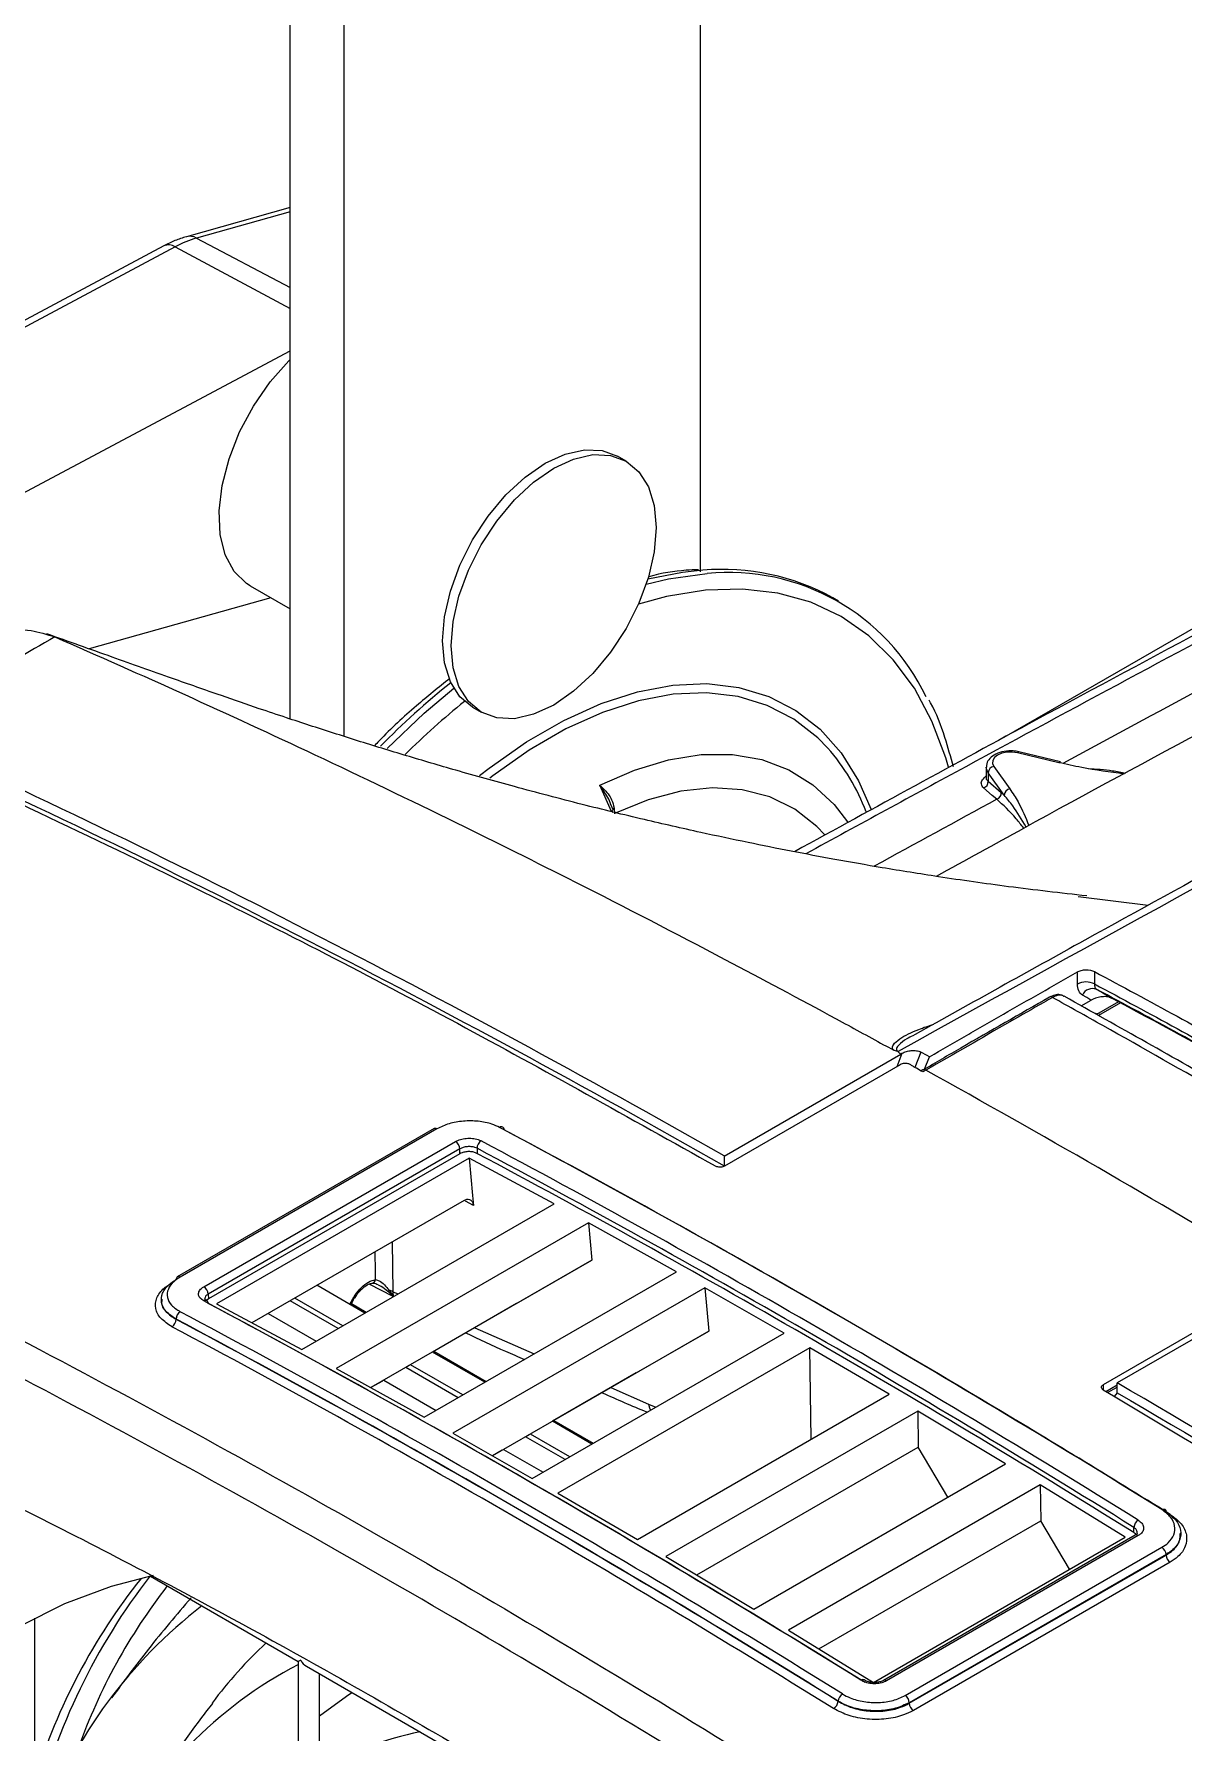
# Model space of a CAD drawing. Extents: x 14.8 to 109.8, y 1.6 to 86.6.
# Drawn here: x 71.452 to 74.304, y 69.885 to 74.102 of the extents above; entities that cross this region are included whole.
import ezdxf

# ---------------------------------------------------------------- set-up
doc = ezdxf.new("R2010")
doc.units = 0
doc.header["$MEASUREMENT"] = 0
doc.layers.add('OBJECT', color=7, linetype='CONTINUOUS')

msp = doc.modelspace()

# ---------------------------------------------------------------- linework, layer by layer
at = {"layer": 'OBJECT'}
for p, q in [((73.1059, 72.7659), (73.1059, 76.8755)), ((72.0877, 72.4007), (72.0877, 76.6467)), ((72.2221, 72.3572), (72.2221, 76.5692)), ((72.0877, 73.6707), (71.8301, 73.5984)), ((72.0877, 73.6602), (71.8554, 73.595)), ((71.774, 73.5755), (71.0085, 73.1671)), ((71.8554, 73.595), (72.0877, 73.4721)), ((71.8023, 73.5733), (71.0369, 73.1649)), ((71.8023, 73.5733), (72.0877, 73.4204)), ((75.7288, 73.4338), (73.8592, 72.3545)), ((71.4087, 72.9529), (72.0877, 73.3152)), ((72.9218, 73.0411), (72.9006, 73.0534)), ((72.0399, 72.7015), (71.5887, 72.5748)), ((71.9886, 72.7312), (72.0877, 72.674)), ((73.4493, 72.6934), (73.4352, 72.7016)), ((72.5406, 72.4298), (72.5618, 72.4176)), ((73.9962, 72.2923), (73.893, 72.3169)), ((73.9997, 72.2946), (73.8965, 72.3193)), ((73.8158, 72.2807), (73.8158, 72.2542)), ((73.8342, 72.283), (73.8741, 72.2274)), ((72.8857, 72.1708), (72.8562, 72.2363)), ((73.8157, 72.2542), (73.8158, 72.2539)), ((73.8602, 72.2119), (73.8204, 72.2674)), ((73.8204, 72.2674), (73.8204, 72.2463)), ((73.8204, 72.2463), (73.853, 72.2183)), ((72.8907, 72.1735), (72.8831, 72.1905)), ((72.8866, 72.1746), (72.8879, 72.1686)), ((72.892, 72.1797), (72.8928, 72.1663)), ((72.8928, 72.1663), (72.8923, 72.166)), ((72.8928, 72.1663), (72.8928, 72.1651)), ((74.2175, 71.9374), (74.0437, 71.9589)), ((74.0421, 71.7427), (74.0421, 71.7729)), ((74.0842, 71.7735), (74.0842, 71.743)), ((74.0515, 71.6884), (74.0762, 71.7025)), ((74.1443, 71.6982), (74.0898, 71.6667)), ((74.1486, 71.6958), (74.0941, 71.6644)), ((74.087, 71.6683), (74.098, 71.6715)), ((73.639, 71.6173), (73.6332, 71.6142)), ((73.1649, 71.3157), (73.6033, 71.5688)), ((73.5944, 71.538), (73.6072, 71.571)), ((73.6532, 71.5736), (73.6385, 71.5358)), ((73.6627, 71.5314), (73.6746, 71.562)), ((73.6019, 71.5424), (73.1656, 71.2905)), ((73.6584, 71.5293), (73.6542, 71.5269)), ((73.6584, 71.5293), (73.6582, 71.5292)), ((73.6657, 71.5287), (73.6584, 71.5245)), ((72.445, 71.3837), (71.8075, 71.0157)), ((72.4521, 71.3832), (71.8145, 71.0152)), ((71.8733, 70.9911), (72.4981, 71.3518)), ((72.5091, 71.3334), (71.8844, 70.9727)), ((72.5091, 71.3212), (71.8847, 70.9607)), ((72.5321, 71.3104), (71.9051, 70.9484)), ((72.5091, 71.3212), (72.5091, 71.3334)), ((72.7427, 71.1967), (72.5321, 71.3104)), ((72.5515, 71.3348), (72.5515, 71.3222)), ((73.1649, 71.3157), (73.1649, 71.2912)), ((72.5194, 71.2056), (71.9925, 70.9015)), ((72.1162, 70.835), (72.7427, 71.1967)), ((72.5424, 71.1928), (72.5227, 71.2033)), ((72.8283, 71.1498), (72.202, 70.7882)), ((73.0465, 71.0284), (72.8283, 71.1498)), ((72.8283, 71.1498), (72.8364, 71.057)), ((72.3406, 71.1025), (72.3425, 70.9788)), ((72.8364, 71.057), (72.2882, 70.7405)), ((72.6496, 70.9491), (72.8364, 71.057)), ((72.4206, 70.6671), (73.0465, 71.0284)), ((74.5792, 71.0055), (74.1407, 70.7524)), ((71.8847, 70.9607), (71.8801, 70.957)), ((71.8844, 70.9727), (71.8847, 70.9607)), ((72.2187, 70.8941), (72.0992, 70.9631)), ((72.2733, 70.9257), (72.1538, 70.9946)), ((72.2356, 70.9474), (72.2435, 70.9614)), ((72.3436, 70.9672), (72.2834, 70.9976)), ((72.2909, 71.0002), (72.2916, 71.0003)), ((72.3425, 70.9788), (72.3436, 70.9672)), ((72.3425, 70.9788), (72.3555, 70.9731)), ((73.1173, 70.9885), (72.4916, 70.6272)), ((73.3141, 70.8761), (73.1173, 70.9885)), ((73.1173, 70.9885), (73.1268, 70.881)), ((74.5423, 70.9995), (74.1061, 70.7476)), ((71.7678, 70.9604), (71.7678, 70.9591)), ((71.9051, 70.9484), (72.1162, 70.835)), ((72.0327, 70.9247), (72.1522, 70.8558)), ((72.2068, 70.8873), (72.0874, 70.9562)), ((72.238, 70.9461), (72.2459, 70.9602)), ((72.2396, 70.9491), (72.2767, 70.9277)), ((72.6496, 70.9491), (72.4411, 70.8288)), ((71.8045, 70.9106), (71.8045, 70.9102)), ((72.5462, 70.8894), (72.6935, 70.8247)), ((73.1268, 70.881), (72.59, 70.5712)), ((72.9469, 70.7772), (73.1268, 70.881)), ((72.6887, 70.515), (73.3141, 70.8761)), ((73.3777, 70.8393), (72.7524, 70.4783)), ((73.5746, 70.7241), (73.3777, 70.8393)), ((73.3812, 70.6125), (73.3777, 70.8393)), ((72.3831, 70.7952), (72.3747, 70.7904)), ((72.5163, 70.7223), (72.3865, 70.7972)), ((72.5709, 70.7539), (72.4411, 70.8288)), ((72.4446, 70.8307), (72.5743, 70.7559)), ((72.202, 70.7882), (72.4206, 70.6671)), ((72.3166, 70.7569), (72.2882, 70.7405)), ((72.32, 70.7589), (72.4498, 70.684)), ((72.5044, 70.7155), (72.3747, 70.7904)), ((72.9469, 70.7772), (72.7387, 70.657)), ((74.1407, 70.7279), (74.1407, 70.7524)), ((72.8841, 70.7409), (72.9775, 70.6999)), ((72.9495, 70.3633), (73.5746, 70.7241)), ((74.1061, 70.7476), (74.1059, 70.7353)), ((74.1127, 70.7311), (74.1407, 70.7472)), ((74.117, 70.7285), (74.1407, 70.7421)), ((74.1407, 70.7279), (74.1333, 70.7186)), ((72.9775, 70.6999), (72.9951, 70.6919)), ((73.6455, 70.6822), (73.0204, 70.3213)), ((73.8638, 70.5512), (73.6455, 70.6822)), ((73.6455, 70.6822), (73.6468, 70.5931)), ((72.4916, 70.6272), (72.6887, 70.515)), ((72.6806, 70.6234), (72.6723, 70.6186)), ((72.782, 70.5689), (72.6841, 70.6254)), ((72.8367, 70.6004), (72.7387, 70.657)), ((72.7422, 70.659), (72.8401, 70.6024)), ((72.6142, 70.5851), (72.5901, 70.5712)), ((72.6176, 70.5871), (72.7156, 70.5305)), ((72.7702, 70.5621), (72.6722, 70.6186)), ((73.0968, 70.2756), (73.6468, 70.5931)), ((73.7204, 70.4684), (73.6468, 70.5931)), ((73.2389, 70.1904), (73.8638, 70.5512)), ((73.9494, 70.4991), (73.3246, 70.1384)), ((74.1603, 70.3692), (73.9494, 70.4991)), ((73.9494, 70.4991), (73.9508, 70.41)), ((72.7524, 70.4783), (72.9495, 70.3633)), ((73.3999, 70.092), (73.9508, 70.41)), ((74.1852, 70.3742), (73.5605, 70.0136)), ((74.1931, 70.3732), (73.5684, 70.0126)), ((74.022, 70.2894), (73.9508, 70.41)), ((74.1818, 70.381), (74.1822, 70.3935)), ((74.1852, 70.3742), (74.1851, 70.3741)), ((74.2987, 70.3786), (74.2986, 70.3799)), ((73.5355, 70.0085), (74.1603, 70.3692)), ((73.6144, 69.9761), (74.2519, 70.3442)), ((73.0204, 70.3213), (73.2389, 70.1904)), ((74.2621, 70.3263), (73.6245, 69.9582)), ((73.6245, 69.9567), (74.2621, 70.3248)), ((74.2723, 70.3069), (73.6347, 69.9389)), ((74.2621, 70.3248), (74.2621, 70.3263)), ((71.7408, 70.2723), (72.1079, 70.0604)), ((71.4537, 69.6826), (71.4537, 70.1685)), ((73.3246, 70.1384), (73.5355, 70.0085)), ((72.1079, 70.0604), (72.1079, 69.2669)), ((72.1279, 70.0488), (72.815, 69.6522)), ((72.1608, 69.2744), (72.1608, 70.0298)), ((73.4478, 69.9615), (73.4478, 69.962)), ((73.6245, 69.9582), (73.6245, 69.9567))]:
    msp.add_line(p, q, dxfattribs=at)
at = {"layer": 'OBJECT', "flags": 128}
for points in [[(71.9886, 72.7312), (71.9792, 72.7372), (71.9485, 72.7674), (71.9264, 72.8087), (71.9138, 72.8593), (71.9112, 72.9174), (71.9187, 72.9807), (71.9359, 73.047), (71.9622, 73.1135), (71.9967, 73.1779), (72.038, 73.2376), (72.0845, 73.2904), (72.0877, 73.2936)], [(72.5406, 72.4298), (72.5406, 72.4298), (72.5089, 72.4561), (72.4854, 72.4934), (72.4709, 72.5401), (72.466, 72.5947), (72.4709, 72.6548), (72.4854, 72.7183), (72.5089, 72.7827), (72.5406, 72.8456), (72.5791, 72.9044), (72.6232, 72.957), (72.6709, 73.0013), (72.7206, 73.0356), (72.7702, 73.0586), (72.818, 73.0694), (72.862, 73.0677), (72.9006, 73.0534)], [(72.9963, 72.8763), (72.9915, 72.8161), (72.977, 72.7526), (72.9534, 72.6882), (72.9218, 72.6254), (72.8832, 72.5666), (72.8392, 72.514), (72.7914, 72.4697), (72.7418, 72.4354), (72.6921, 72.4124), (72.6444, 72.4016), (72.6004, 72.4033), (72.5618, 72.4176), (72.5301, 72.4439), (72.5066, 72.4811), (72.4921, 72.5279), (72.4872, 72.5824), (72.4921, 72.6426), (72.5066, 72.7061), (72.5301, 72.7705), (72.5618, 72.8333), (72.6004, 72.8921), (72.6444, 72.9447), (72.6921, 72.989), (72.7418, 73.0233), (72.7914, 73.0463), (72.8392, 73.0572), (72.8832, 73.0554), (72.9218, 73.0411), (72.9534, 73.0149), (72.977, 72.9776), (72.9915, 72.9308), (72.9963, 72.8763)], [(72.9715, 72.7352), (73.0271, 72.7484), (73.1227, 72.7617)], [(73.1122, 72.7702), (73.0613, 72.7648), (72.9756, 72.7481)], [(73.7221, 72.2814), (73.7153, 72.3047), (73.6809, 72.3958), (73.6373, 72.4771), (73.5848, 72.5479), (73.5241, 72.6074), (73.4556, 72.6551), (73.38, 72.6906), (73.2981, 72.7135), (73.2106, 72.7235), (73.1184, 72.7207), (73.0223, 72.7049), (72.9525, 72.686)], [(72.5578, 72.2601), (72.5819, 72.279), (72.6742, 72.3438), (72.767, 72.3974), (72.8593, 72.4391), (72.9499, 72.4684), (73.0379, 72.4849), (73.1221, 72.4886), (73.2017, 72.4792), (73.2756, 72.457), (73.343, 72.4222), (73.4031, 72.3752), (73.4552, 72.3165), (73.4987, 72.2469), (73.5299, 72.176)], [(72.3281, 72.3273), (72.4207, 72.4153), (72.4938, 72.4772)], [(73.4223, 72.3286), (73.3973, 72.3542), (73.3383, 72.4004), (73.2721, 72.4346), (73.1995, 72.4564), (73.1213, 72.4656), (73.0386, 72.4621), (72.9521, 72.4458), (72.8631, 72.417), (72.7724, 72.3761), (72.6812, 72.3234), (72.5905, 72.2597), (72.5833, 72.2541)], [(72.8562, 72.2363), (72.9423, 72.274), (73.0266, 72.2995), (73.1081, 72.3123), (73.1857, 72.3125), (73.2585, 72.2999), (73.3253, 72.2747), (73.3855, 72.2373), (73.4381, 72.1882), (73.4711, 72.1456)], [(73.893, 72.3169), (73.8802, 72.3188), (73.867, 72.3184), (73.8546, 72.3159), (73.844, 72.3113), (73.8361, 72.3052), (73.8317, 72.298), (73.831, 72.2904), (73.8342, 72.283)], [(73.8965, 72.3193), (73.8962, 72.3193), (73.8952, 72.3191), (73.8941, 72.3183), (73.893, 72.3169)], [(73.8204, 72.2674), (73.8161, 72.2773), (73.8158, 72.2812)], [(73.9997, 72.2946), (73.9994, 72.2947), (73.9984, 72.2944), (73.9973, 72.2936), (73.9962, 72.2923)], [(73.4143, 72.1143), (73.3952, 72.1341), (73.3405, 72.1768), (73.2784, 72.2073), (73.21, 72.225), (73.1361, 72.2297), (73.0579, 72.2214), (72.9764, 72.2002), (72.8928, 72.1663)], [(73.8418, 72.2015), (73.8306, 72.211), (73.8092, 72.2295)], [(74.0901, 71.7294), (74.105, 71.7206), (74.1157, 71.7142), (74.1219, 71.7105), (74.1264, 71.7079)], [(74.0762, 71.7025), (74.0756, 71.7028), (74.065, 71.7091), (74.0544, 71.7154)], [(73.6072, 71.571), (73.6063, 71.5705), (73.6033, 71.5688)], [(72.5321, 71.3104), (72.5402, 71.2177), (72.5424, 71.1928)], [(72.2996, 71.0089), (72.2993, 71.027), (72.2986, 71.0782)], [(72.9775, 70.6999), (72.9797, 70.6904), (72.9821, 70.6844)], [(74.2518, 70.4376), (74.2538, 70.4386), (74.2558, 70.4391), (74.2576, 70.439), (74.2591, 70.4385), (74.2604, 70.4375), (74.2613, 70.436), (74.2618, 70.4342), (74.262, 70.432)], [(71.7477, 70.2738), (71.6433, 70.2468), (71.527, 70.2037), (71.4173, 70.1484), (71.3145, 70.081), (71.2191, 70.0018), (71.1315, 69.9112), (71.052, 69.8096)], [(72.1608, 69.926), (72.2271, 69.9748), (72.2406, 69.9837)]]:
    msp.add_lwpolyline(points, dxfattribs=at)
at = {"layer": 'OBJECT'}
for centre, radius, start, end in [((71.7861, 73.5482), 0.0299, 57.0479, 113.9715), ((71.9291, 73.3391), 0.2663, 106.0764, 118.4319), ((71.8386, 73.566), 0.0335, 59.9713, 104.7569), ((73.1615, 72.2077), 0.5646, 61.0073, 95.0071), ((73.1773, 72.2227), 0.5418, 25.4484, 95.7805), ((127.8263, -27.3946), 113.3937, 118.013783, 118.473872), ((127.8781, -27.264), 113.1958, 118.052934, 118.41945), ((73.7317, 70.9348), 1.993, 128.6659, 135.4431), ((73.7317, 70.9405), 1.931, 128.848, 134.7251), ((73.0379, 71.9899), 0.5123, 20.565, 41.3824), ((127.2379, -26.3086), 112.1585, 118.474177, 118.705108), ((73.8379, 72.2658), 0.0176, 102.0058, 174.6229), ((73.8039, 72.2451), 0.0165, 288.5751, 3.9797), ((73.8778, 72.2102), 0.0176, 102.0076, 174.621), ((127.2622, -26.1271), 111.9028, 118.514567, 118.692241), ((73.8365, 72.2171), 0.0165, 288.5786, 3.9794), ((72.8969, 72.1703), 0.0106, 117.2593, 138.6739), ((74.0634, 71.7017), 0.0462, 63.2338, 117.3435), ((74.0796, 71.7034), 0.028, 68.0621, 154.7016), ((73.9758, 71.7036), 0.00709, 54.1472, 116.9873), ((73.6615, 71.523), 0.00711, 54.1517, 116.0846), ((59.9552, 46.796), 28.2787, 59.00703, 60.99835), ((72.4481, 71.3771), 0.00728, 56.9329, 115.0495), ((72.6119, 71.3813), 0.00686, 354.1229, 127.6071), ((72.4862, 71.3321), 0.023, 3.1033, 58.7957), ((72.5739, 71.3344), 0.0224, 122.9657, 178.9964), ((71.8115, 71.0097), 0.00712, 123.9352, 186.0292), ((71.8106, 71.0091), 0.00728, 56.9329, 115.0495), ((72.2889, 71.0108), 0.0109, 284.4949, 349.9761), ((71.8614, 70.9715), 0.023, 3.1033, 58.7957), ((72.2521, 70.9754), 0.0164, 238.3118, 247.9542), ((72.3151, 71), 0.0251, 305.6656, 315.7792), ((72.3251, 70.9478), 0.0356, 60.6451, 77.0175), ((71.8269, 70.9102), 0.0224, 122.9683, 179.0135), ((71.8777, 70.9497), 0.00751, 64.5087, 125.6681), ((71.8764, 70.95), 0.00792, 357.7558, 55.2158), ((71.7821, 70.9106), 0.0224, 302.9685, 359.0137), ((74.206, 70.3912), 0.0239, 122.342, 174.491), ((74.1884, 70.3675), 0.00745, 50.4318, 115.2231), ((74.2389, 70.3249), 0.0233, 3.3407, 55.8346), ((74.2854, 70.3262), 0.0233, 183.3418, 235.8), ((72.9155, 69.3151), 1.5301, 141.5316, 162.8103), ((72.9817, 69.3085), 1.5723, 142.1688, 166.252), ((72.9329, 69.3548), 1.4566, 142.1682, 160.2703), ((72.6141, 69.2345), 1.2188, 127.722, 159.2718), ((72.7605, 69.3152), 1.0785, 132.7927, 143.4557), ((72.5903, 69.1208), 1.0496, 117.3599, 154.4691), ((73.5091, 70.0083), 0.00718, 62.5049, 127.1291), ((73.5637, 70.0069), 0.0074, 50.2723, 116.6946), ((73.424, 69.9638), 0.0239, 302.3394, 354.4737), ((73.4716, 69.9596), 0.0239, 122.3398, 174.4731), ((73.6013, 69.9569), 0.0233, 3.3407, 55.8346), ((73.6478, 69.9581), 0.0233, 183.3418, 235.8), ((72.5836, 69.0162), 0.8865, 101.2642, 118.4838)]:
    msp.add_arc(centre, radius, start, end, dxfattribs=at)
for centre, major_axis, ratio, start_param, end_param in [((73.6443, 46.5394), (-14.6122, 26.2034), 0.567218, 5.529298, 5.628551), ((86.329, 53.8564), (24.0764, -20.639), 0.218443, 2.29957, 2.300342), ((73.7999, 46.6236), (-15.3995, 25.7835), 0.567225, 5.45072, 5.528167), ((73.0073, 46.166), (-14.6132, 26.2373), 0.587362, 5.468477, 5.545327), ((73.8105, 46.6299), (-15.392, 25.7705), 0.56722, 5.450716, 5.528163), ((72.9967, 46.1601), (-14.6057, 26.2243), 0.587367, 5.468482, 5.545331), ((72.9966, 46.1599), (-14.5984, 26.2112), 0.587367, 5.468471, 5.545342), ((72.2666, 45.7384), (-14.6132, 26.2373), 0.587362, 5.468178, 5.545625), ((73.0592, 46.196), (-15.3995, 25.7835), 0.567225, 5.451019, 5.527869), ((73.0698, 46.2023), (-15.392, 25.7705), 0.56722, 5.451015, 5.527865), ((72.2453, 45.7261), (-14.5982, 26.2113), 0.587372, 5.468188, 5.545635), ((72.256, 45.7325), (-14.6057, 26.2243), 0.587367, 5.468183, 5.54563), ((72.256, 45.732), (-14.6057, 26.2243), 0.587367, 5.468183, 5.54563), ((73.6443, 46.5394), (-15.3979, 25.7497), 0.587369, 5.366576, 5.46583), ((73.8211, 46.6358), (-15.3845, 25.7576), 0.567215, 5.450712, 5.472039), ((72.1279, 70.0719), (0.02, 0.0115), 0.00007, 2.356154, 3.141552), ((72.1279, 70.0719), (-0.0141, 0.0245), 0.577335, 1.570756, 2.356235)]:
    msp.add_ellipse(centre, major_axis=major_axis, ratio=ratio, start_param=start_param, end_param=end_param, dxfattribs=at)
for points, knots in [([(77.7945, 74.124), (77.767, 74.1109), (77.4182, 73.9445), (76.7528, 73.6138), (75.7985, 73.1317), (74.8505, 72.6361), (74.148, 72.262), (73.7634, 72.0495), (73.6911, 72.0095)], [0, 0, 0, 0, 0.019813, 0.251402, 0.483033, 0.714691, 0.94636, 1, 1, 1, 1]), ([(77.0639, 74.0228), (76.9061, 73.9435), (76.4487, 73.7135), (75.6977, 73.3288), (74.8141, 72.8667), (74.0275, 72.4477), (73.5392, 72.1804), (73.3393, 72.0711)], [0, 0, 0, 0, 0.124748, 0.361748, 0.59875, 0.835753, 1, 1, 1, 1]), ([(78.0974, 73.9621), (78.0522, 73.9394), (77.5361, 73.6802), (76.5306, 73.1626), (75.0761, 72.3922), (74.0899, 71.8477), (73.5968, 71.5755)], [0, 0, 0, 0, 0.03047, 0.347528, 0.673764, 1, 1, 1, 1]), ([(78.0861, 73.9735), (78.0445, 73.9528), (77.7453, 73.8035), (77.186, 73.5173), (76.4082, 73.1144), (75.6278, 72.7023), (74.8454, 72.2817), (74.1825, 71.9202), (73.7796, 71.6957), (73.639, 71.6173)], [0, 0, 0, 0, 0.0283726, 0.2040427, 0.3796736, 0.555232, 0.7306844, 0.9059982, 1, 1, 1, 1]), ([(71.8301, 73.5984), (71.8205, 73.5954), (71.8017, 73.5894), (71.7831, 73.5801), (71.774, 73.5755)], [0, 0, 0, 0, 0.505291, 1, 1, 1, 1]), ([(73.1013, 72.7715), (73.0911, 72.7711), (73.0512, 72.7695), (73.0095, 72.763), (72.9776, 72.7539), (72.9772, 72.7538)], [0, 0, 0, 0, 0.252132, 0.990779, 1, 1, 1, 1]), ([(71.3764, 72.6049), (71.3784, 72.6068), (71.3952, 72.6228), (71.4399, 72.6251), (71.4835, 72.611), (71.5032, 72.6046)], [0, 0, 0, 0, 0.068382, 0.578316, 1, 1, 1, 1]), ([(74.0651, 71.9613), (74.0003, 71.9687), (73.8772, 71.9827), (73.708, 72.0071), (73.5643, 72.03), (73.4426, 72.0514), (73.3316, 72.0723), (73.2207, 72.0945), (73.0991, 72.1205), (72.9617, 72.1518), (72.8074, 72.1895), (72.6514, 72.2305), (72.506, 72.2711), (72.3763, 72.3093), (72.2749, 72.3404), (72.195, 72.3657), (72.136, 72.3848), (72.0758, 72.4046), (72.0026, 72.4291), (71.9072, 72.462), (71.7853, 72.5048), (71.6409, 72.5564), (71.5374, 72.593), (71.4833, 72.6121)], [0, 0, 0, 0, 0.0725385, 0.1378267, 0.1904071, 0.234789, 0.2757565, 0.3165791, 0.3613849, 0.415096, 0.4746708, 0.5400209, 0.5967675, 0.6449768, 0.692906, 0.7167369, 0.7403122, 0.7636377, 0.7903612, 0.8273039, 0.8753698, 0.9349132, 1, 1, 1, 1]), ([(71.5032, 72.6046), (71.7182, 72.5111), (72.0506, 72.3604), (72.3835, 72.2003), (72.5009, 72.1428)], [0.2037464, 0.2037464, 0.2037464, 0.2037464, 0.2778098, 0.3181364, 0.3181364, 0.3181364, 0.3181364]), ([(72.484, 72.5017), (72.4563, 72.4793), (72.3968, 72.4312), (72.3343, 72.374), (72.3007, 72.3381), (72.2968, 72.334)], [0, 0, 0, 0, 0.436331, 0.934399, 1, 1, 1, 1]), ([(73.7341, 72.2823), (73.7274, 72.3067), (73.7122, 72.3626), (73.6911, 72.4172), (73.6749, 72.4451), (73.6736, 72.4474)], [0, 0, 0, 0, 0.415373, 0.95212, 1, 1, 1, 1]), ([(71.0752, 72.3507), (71.334, 72.2299), (71.8089, 72.0084), (72.4992, 71.6517), (72.9303, 71.4102), (73.1442, 71.2903)], [0, 0, 0, 0, 0.376504, 0.6906541, 1, 1, 1, 1]), ([(73.8965, 72.3193), (73.8919, 72.3201), (73.8801, 72.3224), (73.8597, 72.3212), (73.8391, 72.3147), (73.8246, 72.304), (73.8166, 72.292), (73.8165, 72.2842), (73.8165, 72.2813)], [0, 0, 0, 0, 0.130374, 0.334604, 0.544446, 0.741355, 0.905307, 1, 1, 1, 1]), ([(74.1577, 72.2641), (74.1224, 72.2689), (74.0675, 72.2764), (74.0149, 72.2881), (73.9962, 72.2923)], [0, 0, 0, 0, 0.64455, 1, 1, 1, 1]), ([(74.0687, 72.2778), (74.0888, 72.2766), (74.1196, 72.2749), (74.1509, 72.2685), (74.1617, 72.2664)], [0, 0, 0, 0, 0.652707, 1, 1, 1, 1]), ([(72.8562, 72.2363), (72.8563, 72.2362), (72.8593, 72.2335), (72.8709, 72.2223), (72.8861, 72.2044), (72.8903, 72.1867), (72.892, 72.1797)], [0, 0, 0, 0, 0.005585, 0.170627, 0.669703, 1, 1, 1, 1]), ([(72.8831, 72.1905), (72.8828, 72.1913), (72.8783, 72.2038), (72.8683, 72.2187), (72.8588, 72.2327), (72.8563, 72.2362), (72.8562, 72.2363)], [0, 0, 0, 0, 0.050818, 0.757617, 0.99171, 1, 1, 1, 1]), ([(73.8092, 72.2295), (73.8067, 72.2327), (73.8019, 72.2388), (73.8048, 72.2496), (73.8123, 72.2563), (73.8158, 72.2594)], [0, 0, 0, 0, 0.3734823, 0.7104505, 1, 1, 1, 1]), ([(73.8161, 72.2541), (73.816, 72.2538), (73.8149, 72.2507), (73.8178, 72.2484), (73.8204, 72.2463)], [0, 0, 0, 0, 0.089025, 1, 1, 1, 1]), ([(73.8741, 72.2274), (73.8813, 72.2166), (73.901, 72.187), (73.9135, 72.156), (73.9214, 72.1363)], [0, 0, 0, 0, 0.36413, 1, 1, 1, 1]), ([(73.9089, 72.1296), (73.9026, 72.1377), (73.8799, 72.1666), (73.8578, 72.1869), (73.8418, 72.2015)], [0, 0, 0, 0, 0.278529, 1, 1, 1, 1]), ([(73.9144, 72.1326), (73.904, 72.1507), (73.8874, 72.1792), (73.8675, 72.2031), (73.8602, 72.2119)], [0, 0, 0, 0, 0.634443, 1, 1, 1, 1]), ([(72.5009, 72.1428), (72.5991, 72.0946), (72.821, 71.984), (73.0431, 71.8692), (73.1669, 71.804)], [0.31813644, 0.31813644, 0.31813644, 0.31813644, 0.35187319, 0.3943387, 0.3943387, 0.3943387, 0.3943387]), ([(73.1669, 71.804), (73.259, 71.7554), (73.3903, 71.6852), (73.5217, 71.6136), (73.5609, 71.5921)], [0.3943387, 0.3943387, 0.3943387, 0.3943387, 0.4259366, 0.43938967, 0.43938967, 0.43938967, 0.43938967]), ([(73.6746, 71.562), (73.7052, 71.5797), (73.7511, 71.6061), (73.7969, 71.6325), (73.8275, 71.65), (73.8428, 71.6588), (73.9195, 71.7028), (73.9808, 71.7379), (74.0421, 71.7729)], [0, 0, 0, 0, 0.25, 0.375, 0.375, 0.5, 0.5, 1, 1, 1, 1]), ([(74.0421, 71.7729), (74.0449, 71.7745), (74.0481, 71.7757), (74.0553, 71.7775), (74.0592, 71.778), (74.0708, 71.7781), (74.0785, 71.7765), (74.0842, 71.7735)], [0, 0, 0, 0, 0.25, 0.25, 0.5, 0.5, 1, 1, 1, 1]), ([(74.0544, 71.7154), (74.0504, 71.7177), (74.0474, 71.7213), (74.0432, 71.7307), (74.0421, 71.7363), (74.0421, 71.7427)], [0, 0, 0, 0, 0.5, 0.5, 1, 1, 1, 1]), ([(74.0842, 71.743), (74.0841, 71.7398), (74.0846, 71.737), (74.0866, 71.7323), (74.0881, 71.7305), (74.0901, 71.7294)], [0, 0, 0, 0, 0.5, 0.5, 1, 1, 1, 1]), ([(73.9726, 71.7098), (73.8993, 71.668), (73.7946, 71.6083), (73.6898, 71.5472), (73.6584, 71.5288)], [0, 0, 0, 0, 0.700038, 1, 1, 1, 1]), ([(73.9799, 71.7094), (73.9729, 71.7053), (73.9375, 71.6851), (73.8328, 71.625), (73.7351, 71.5687), (73.6657, 71.5287)], [0, 0, 0, 0, 0.0675, 0.3375, 1, 1, 1, 1]), ([(74.0087, 71.7119), (74.0057, 71.7135), (73.9987, 71.7172), (73.9857, 71.7162), (73.9771, 71.712), (73.9727, 71.7098)], [0, 0, 0, 0, 0.273264, 0.627773, 1, 1, 1, 1]), ([(74.0089, 71.7118), (74.008, 71.7125), (74.0042, 71.7158), (73.994, 71.7157), (73.9846, 71.7115), (73.9799, 71.7094)], [0, 0, 0, 0, 0.130204, 0.565069, 1, 1, 1, 1]), ([(74.8311, 71.218), (74.7894, 71.2429), (74.6476, 71.3278), (74.4055, 71.4694), (74.1635, 71.6073), (74.0216, 71.6862), (73.9799, 71.7094)], [0, 0, 0, 0, 0.146903, 0.5, 0.853099, 1, 1, 1, 1]), ([(74.8615, 71.2204), (74.852, 71.2261), (74.704, 71.3153), (74.4201, 71.4821), (74.1455, 71.6359), (74.0092, 71.7123)], [0, 0, 0, 0, 0.033514, 0.520303, 1, 1, 1, 1]), ([(74.1264, 71.7079), (74.123, 71.7097), (74.1185, 71.7108), (74.1093, 71.7116), (74.1045, 71.7113), (74.0909, 71.7092), (74.0828, 71.7063), (74.0762, 71.7025)], [0, 0, 0, 0, 0.25, 0.25, 0.5, 0.5, 1, 1, 1, 1]), ([(73.5844, 71.5792), (73.5839, 71.5803), (73.5819, 71.5847), (73.5859, 71.5946), (73.6059, 71.6114), (73.6409, 71.6284), (73.6728, 71.639), (73.6855, 71.6432)], [0, 0, 0, 0, 0.034642, 0.135181, 0.335604, 0.733893, 1, 1, 1, 1]), ([(69.8371, 71.6187), (70.1305, 71.4865), (70.7179, 71.2219), (71.6009, 70.7698), (72.4834, 70.2786), (73.3398, 69.7594), (74.1718, 69.2194), (74.7082, 68.841), (74.9767, 68.6517)], [0, 0, 0, 0, 0.171879, 0.344058, 0.51475, 0.685735, 0.842753, 1, 1, 1, 1]), ([(73.6332, 71.6142), (73.6282, 71.6117), (73.6147, 71.6048), (73.6008, 71.5944), (73.593, 71.5848), (73.5927, 71.5798), (73.5942, 71.5774), (73.5957, 71.5762), (73.5966, 71.5756), (73.5968, 71.5755)], [0, 0, 0, 0, 0.237478, 0.650396, 0.843165, 0.919244, 0.962529, 0.988695, 1, 1, 1, 1]), ([(73.6033, 71.5688), (73.6017, 71.5697), (73.6003, 71.5707), (73.5986, 71.5725), (73.5981, 71.5731), (73.5975, 71.574), (73.5973, 71.5743), (73.5971, 71.5748), (73.597, 71.575), (73.5969, 71.5752), (73.5969, 71.5753), (73.5968, 71.5755), (73.5967, 71.5755), (73.5942, 71.5758), (73.592, 71.5762), (73.588, 71.5775), (73.5861, 71.5783), (73.5844, 71.5792)], [0, 0, 0, 0, 0.25, 0.25, 0.375, 0.375, 0.4375, 0.4375, 0.46875, 0.46875, 0.484375, 0.484375, 0.5, 0.5, 0.75, 0.75, 1, 1, 1, 1]), ([(73.6033, 71.5688), (73.6017, 71.5697), (73.6003, 71.5707), (73.5981, 71.573), (73.5973, 71.5742), (73.5968, 71.5755)], [0, 0, 0, 0, 0.5, 0.5, 1, 1, 1, 1]), ([(73.6072, 71.571), (73.6102, 71.5727), (73.6136, 71.5742), (73.6212, 71.5764), (73.6254, 71.5772), (73.6338, 71.5779), (73.6381, 71.5777), (73.6463, 71.5764), (73.6501, 71.5753), (73.6532, 71.5736)], [0, 0, 0, 0, 0.25, 0.25, 0.5, 0.5, 0.75, 0.75, 1, 1, 1, 1]), ([(74.9293, 68.5831), (74.6618, 68.7718), (74.1264, 69.1495), (73.2965, 69.6881), (72.4414, 70.2066), (71.5611, 70.6966), (70.6793, 71.1482), (70.093, 71.4123), (69.7996, 71.5445)], [0, 0, 0, 0, 0.157018, 0.314265, 0.484956, 0.655942, 0.827821, 1, 1, 1, 1]), ([(73.6251, 71.5435), (73.624, 71.544), (73.6216, 71.5451), (73.617, 71.5458), (73.6121, 71.5457), (73.6066, 71.5446), (73.6035, 71.5432), (73.6019, 71.5424)], [0, 0, 0, 0, 0.176736, 0.353085, 0.539296, 0.749724, 1, 1, 1, 1]), ([(73.6422, 71.5337), (73.6399, 71.535), (73.6353, 71.5377), (73.6296, 71.541), (73.6262, 71.5429), (73.6251, 71.5435)], [0, 0, 0, 0, 0.406586, 0.813171, 1, 1, 1, 1]), ([(72.6077, 71.3868), (72.6015, 71.3896), (72.586, 71.3968), (72.5548, 71.403), (72.5175, 71.4033), (72.4809, 71.397), (72.4617, 71.3878), (72.4521, 71.3832)], [0, 0, 0, 0, 0.142759, 0.357351, 0.571627, 0.785824, 1, 1, 1, 1]), ([(72.4981, 71.3518), (72.502, 71.3536), (72.5099, 71.3574), (72.5249, 71.36), (72.5402, 71.3599), (72.5529, 71.3573), (72.5592, 71.3544), (72.5617, 71.3532)], [0, 0, 0, 0, 0.214694, 0.429408, 0.644212, 0.859085, 1, 1, 1, 1]), ([(72.5515, 71.3348), (72.5499, 71.3356), (72.5457, 71.3375), (72.5372, 71.3391), (72.527, 71.3391), (72.517, 71.3372), (72.5117, 71.3347), (72.5091, 71.3334)], [0, 0, 0, 0, 0.140872, 0.355716, 0.570534, 0.785281, 1, 1, 1, 1]), ([(72.5515, 71.3222), (72.5489, 71.3233), (72.5437, 71.3256), (72.5336, 71.3268), (72.5235, 71.3263), (72.515, 71.3242), (72.5108, 71.322), (72.5091, 71.3212)], [0, 0, 0, 0, 0.214784, 0.429564, 0.644387, 0.859214, 1, 1, 1, 1]), ([(73.1656, 71.2905), (73.1643, 71.2899), (73.1617, 71.2886), (73.1567, 71.2878), (73.1516, 71.2879), (73.1473, 71.2888), (73.1451, 71.2899), (73.1442, 71.2903)], [0, 0, 0, 0, 0.212294, 0.424585, 0.636931, 0.849316, 1, 1, 1, 1]), ([(72.5194, 71.2056), (72.5218, 71.2067), (72.5266, 71.2089), (72.5333, 71.2082), (72.5385, 71.2045), (72.5415, 71.1989), (72.5422, 71.1945), (72.5424, 71.1928)], [0, 0, 0, 0, 0.216769, 0.433532, 0.650406, 0.867523, 1, 1, 1, 1]), ([(69.9126, 71.0988), (69.9296, 71.0925), (70.1241, 71.0196), (70.4974, 70.87), (71.034, 70.6311), (71.5724, 70.3672), (72.1116, 70.0787), (72.6509, 69.7662), (73.1896, 69.4302), (73.7268, 69.0705), (74.262, 68.6898), (74.6161, 68.4175), (74.7931, 68.2813)], [0, 0, 0, 0, 0.010564, 0.120488, 0.230452, 0.340376, 0.4503, 0.560264, 0.670188, 0.780112, 0.890076, 1, 1, 1, 1]), ([(71.8045, 70.9106), (71.7955, 70.9165), (71.7776, 70.9284), (71.7663, 70.9515), (71.7687, 70.9751), (71.783, 70.995), (71.7983, 71.005), (71.8044, 71.009)], [0, 0, 0, 0, 0.215026, 0.430086, 0.644925, 0.859411, 1, 1, 1, 1]), ([(71.8145, 71.0152), (71.8092, 71.0117), (71.7957, 71.0028), (71.7832, 70.9853), (71.781, 70.9646), (71.791, 70.9445), (71.8068, 70.9341), (71.8147, 70.929)], [0, 0, 0, 0, 0.140538, 0.354959, 0.56978, 0.784884, 1, 1, 1, 1]), ([(72.2435, 70.9614), (72.2452, 70.9644), (72.2513, 70.9745), (72.2642, 70.9898), (72.2822, 71.004), (72.2938, 71.0073), (72.2996, 71.0089)], [0, 0, 0, 0, 0.119569, 0.413091, 0.706545, 1, 1, 1, 1]), ([(72.2996, 71.0089), (72.3026, 71.0082), (72.3099, 71.0064), (72.3214, 70.9963), (72.3293, 70.987), (72.3331, 70.9825)], [0, 0, 0, 0, 0.262065, 0.639958, 1, 1, 1, 1]), ([(71.7943, 70.8918), (71.7842, 70.8984), (71.7641, 70.9115), (71.7515, 70.9371), (71.7544, 70.9633), (71.7683, 70.9837), (71.7825, 70.9932), (71.7866, 70.9959)], [0, 0, 0, 0, 0.22767, 0.455372, 0.682854, 0.90997, 1, 1, 1, 1]), ([(71.8733, 70.9558), (71.8701, 70.9579), (71.8636, 70.9621), (71.8596, 70.9704), (71.8605, 70.9789), (71.8656, 70.9861), (71.8711, 70.9897), (71.8733, 70.9911)], [0, 0, 0, 0, 0.214833, 0.429641, 0.644459, 0.859249, 1, 1, 1, 1]), ([(71.881, 70.9566), (71.8804, 70.9569), (71.8776, 70.9581), (71.8757, 70.9605), (71.8756, 70.9607), (71.8756, 70.9608)], [0, 0, 0, 0, 0.121808, 0.592272, 1, 1, 1, 1]), ([(71.8844, 70.9727), (71.8829, 70.9718), (71.8793, 70.9694), (71.8759, 70.9652), (71.8759, 70.9621), (71.8759, 70.9608)], [0, 0, 0, 0, 0.277138, 0.700093, 1, 1, 1, 1]), ([(72.2477, 70.9622), (72.2496, 70.9655), (72.2551, 70.9754), (72.2677, 70.9883), (72.2818, 70.998), (72.2883, 70.9992), (72.291, 70.9997)], [0, 0, 0, 0, 0.155471, 0.469543, 0.777612, 1, 1, 1, 1]), ([(72.2916, 71.0002), (72.2924, 71.0003), (72.2942, 71.0005), (72.2997, 70.9994), (72.3038, 70.9972), (72.3056, 70.9963)], [0, 0, 0, 0, 0.310019, 0.71273, 1, 1, 1, 1]), ([(72.3297, 70.9796), (72.3245, 70.9841), (72.3172, 70.9904), (72.3095, 70.994), (72.3073, 70.995)], [0, 0, 0, 0, 0.719768, 1, 1, 1, 1]), ([(72.3436, 70.9672), (72.3436, 70.9673), (72.3413, 70.9694), (72.3368, 70.9737), (72.3321, 70.9776), (72.3297, 70.9796)], [0, 0, 0, 0, 0.0142122, 0.5078898, 1, 1, 1, 1]), ([(72.3331, 70.9825), (72.3365, 70.9774), (72.34, 70.9723), (72.3436, 70.9673), (72.3436, 70.9672)], [0, 0, 0, 0, 0.986729, 1, 1, 1, 1]), ([(71.7695, 70.959), (71.7689, 70.9561), (71.7671, 70.9455), (71.778, 70.9275), (71.7957, 70.916), (71.8045, 70.9102)], [0, 0, 0, 0, 0.158212, 0.579088, 1, 1, 1, 1]), ([(72.5234, 70.8763), (72.5564, 70.8608), (72.6051, 70.838), (72.6536, 70.8174), (72.6694, 70.8107)], [0, 0, 0, 0, 0.676146, 1, 1, 1, 1]), ([(72.8618, 70.728), (72.8986, 70.7117), (72.9362, 70.695), (72.9735, 70.6801), (72.9742, 70.6798)], [0, 0, 0, 0, 0.981056, 1, 1, 1, 1]), ([(74.1063, 70.735), (74.1052, 70.7357), (74.103, 70.7373), (74.1015, 70.7403), (74.1017, 70.7433), (74.1034, 70.7458), (74.1053, 70.7471), (74.1061, 70.7476)], [0, 0, 0, 0, 0.212347, 0.424689, 0.63707, 0.849451, 1, 1, 1, 1]), ([(74.1063, 70.735), (74.3722, 70.5766), (74.863, 70.2842), (75.5775, 69.8246), (76.025, 69.5176), (76.2488, 69.364)], [0, 0, 0, 0, 0.371392, 0.685542, 1, 1, 1, 1]), ([(74.2519, 70.3442), (74.2573, 70.3477), (74.2708, 70.3566), (74.2833, 70.3751), (74.2854, 70.3975), (74.2755, 70.4198), (74.2597, 70.4317), (74.2518, 70.4376)], [0, 0, 0, 0, 0.140538, 0.354959, 0.56978, 0.784884, 1, 1, 1, 1]), ([(74.262, 70.432), (74.271, 70.4253), (74.2889, 70.4119), (74.3002, 70.3868), (74.2977, 70.3614), (74.2835, 70.3405), (74.2682, 70.3303), (74.2621, 70.3263)], [0, 0, 0, 0, 0.215026, 0.430086, 0.644925, 0.859411, 1, 1, 1, 1]), ([(74.2722, 70.4259), (74.2822, 70.4183), (74.3024, 70.4032), (74.315, 70.3748), (74.3122, 70.3462), (74.2962, 70.3228), (74.2791, 70.3114), (74.2723, 70.3069)], [0, 0, 0, 0, 0.215023, 0.430077, 0.644922, 0.859422, 1, 1, 1, 1]), ([(74.1873, 70.3758), (74.1869, 70.3765), (74.1857, 70.3784), (74.1833, 70.38), (74.1818, 70.381)], [0, 0, 0, 0, 0.358995, 1, 1, 1, 1]), ([(74.1905, 70.3799), (74.1906, 70.3807), (74.1911, 70.3836), (74.1885, 70.3885), (74.1843, 70.3918), (74.1822, 70.3935)], [0, 0, 0, 0, 0.163977, 0.582008, 1, 1, 1, 1]), ([(74.1908, 70.3799), (74.1908, 70.3798), (74.1909, 70.3795), (74.1895, 70.3769), (74.1862, 70.375), (74.1849, 70.3742)], [0, 0, 0, 0, 0.354277, 0.756515, 1, 1, 1, 1]), ([(74.1932, 70.4114), (74.1964, 70.409), (74.2028, 70.4041), (74.2069, 70.395), (74.206, 70.3858), (74.2009, 70.3783), (74.1953, 70.3747), (74.1931, 70.3732)], [0, 0, 0, 0, 0.2148326, 0.4296415, 0.6444586, 0.8592497, 1, 1, 1, 1]), ([(74.2621, 70.3248), (74.2682, 70.3288), (74.2833, 70.3389), (74.2973, 70.3577), (74.2973, 70.3724), (74.2973, 70.3786)], [0, 0, 0, 0, 0.274898, 0.694373, 1, 1, 1, 1]), ([(71.8415, 70.2183), (71.8057, 70.1765), (71.7369, 70.096), (71.6743, 70.0109), (71.6442, 69.9701)], [0, 0, 0, 0, 0.519943, 1, 1, 1, 1]), ([(73.5684, 70.0126), (73.5645, 70.0107), (73.5566, 70.007), (73.5416, 70.0049), (73.5263, 70.0058), (73.5136, 70.0092), (73.5073, 70.0126), (73.5048, 70.014)], [0, 0, 0, 0, 0.214695, 0.429409, 0.644212, 0.859085, 1, 1, 1, 1]), ([(73.5603, 70.0136), (73.5598, 70.0133), (73.5576, 70.0118), (73.5507, 70.0095), (73.5401, 70.008), (73.5286, 70.0087), (73.5186, 70.0112), (73.5143, 70.0137), (73.5125, 70.0148)], [0, 0, 0, 0, 0.048548, 0.236376, 0.43374, 0.639297, 0.845525, 1, 1, 1, 1]), ([(71.8946, 69.9565), (71.8856, 69.9448), (71.8297, 69.8726), (71.767, 69.7817), (71.7171, 69.7005), (71.7071, 69.6843)], [0, 0, 0, 0, 0.133982, 0.826709, 1, 1, 1, 1]), ([(73.6245, 69.9582), (73.6136, 69.9531), (73.5919, 69.9429), (73.5502, 69.9371), (73.5079, 69.9394), (73.4724, 69.9487), (73.4548, 69.9582), (73.4478, 69.962)], [0, 0, 0, 0, 0.214253, 0.428502, 0.642775, 0.857305, 1, 1, 1, 1]), ([(73.4478, 69.9615), (73.4587, 69.9558), (73.4806, 69.9444), (73.5223, 69.9364), (73.5648, 69.9367), (73.6002, 69.9444), (73.6176, 69.9532), (73.6245, 69.9567)], [0, 0, 0, 0, 0.2151185, 0.4302189, 0.645044, 0.859475, 1, 1, 1, 1]), ([(73.4588, 69.9799), (73.465, 69.9765), (73.4804, 69.968), (73.5117, 69.9597), (73.549, 69.9576), (73.5856, 69.9626), (73.6048, 69.9716), (73.6144, 69.9761)], [0, 0, 0, 0, 0.142759, 0.357351, 0.571627, 0.785824, 1, 1, 1, 1]), ([(73.6347, 69.9389), (73.6269, 69.935), (73.6074, 69.9251), (73.5678, 69.9165), (73.5202, 69.916), (73.4735, 69.9247), (73.449, 69.9373), (73.4368, 69.9436)], [0, 0, 0, 0, 0.140578, 0.355078, 0.569923, 0.784977, 1, 1, 1, 1])]:
    msp.add_open_spline(points, degree=3, knots=knots, dxfattribs=at)
for points in [[(71.5032, 72.6046), (71.3693, 72.5273), (71.2357, 72.4499), (71.1025, 72.3723)], [(71.1054, 72.3463), (71.7888, 72.0364), (72.4765, 71.6841), (73.1649, 71.2912)], [(73.853, 72.2183), (73.8554, 72.2162), (73.8578, 72.214), (73.8602, 72.2119)], [(74.0842, 71.7735), (74.221, 71.7002), (74.3579, 71.6256), (74.4946, 71.5495)], [(74.0842, 71.743), (74.221, 71.6698), (74.3578, 71.5951), (74.4946, 71.519)], [(74.5008, 71.5053), (74.3639, 71.5815), (74.227, 71.6562), (74.0901, 71.7294)], [(74.4651, 71.5237), (74.3522, 71.5861), (74.2393, 71.6475), (74.1264, 71.7079)], [(73.5609, 71.5921), (73.5688, 71.5878), (73.5766, 71.5835), (73.5844, 71.5792)], [(73.6746, 71.562), (73.6675, 71.5659), (73.6603, 71.5697), (73.6532, 71.5736)], [(74.1407, 70.7279), (74.8536, 70.3118), (75.5657, 69.856), (76.2735, 69.3628)]]:
    msp.add_open_spline(points, degree=3, dxfattribs=at)

doc.saveas('drawing.dxf')
